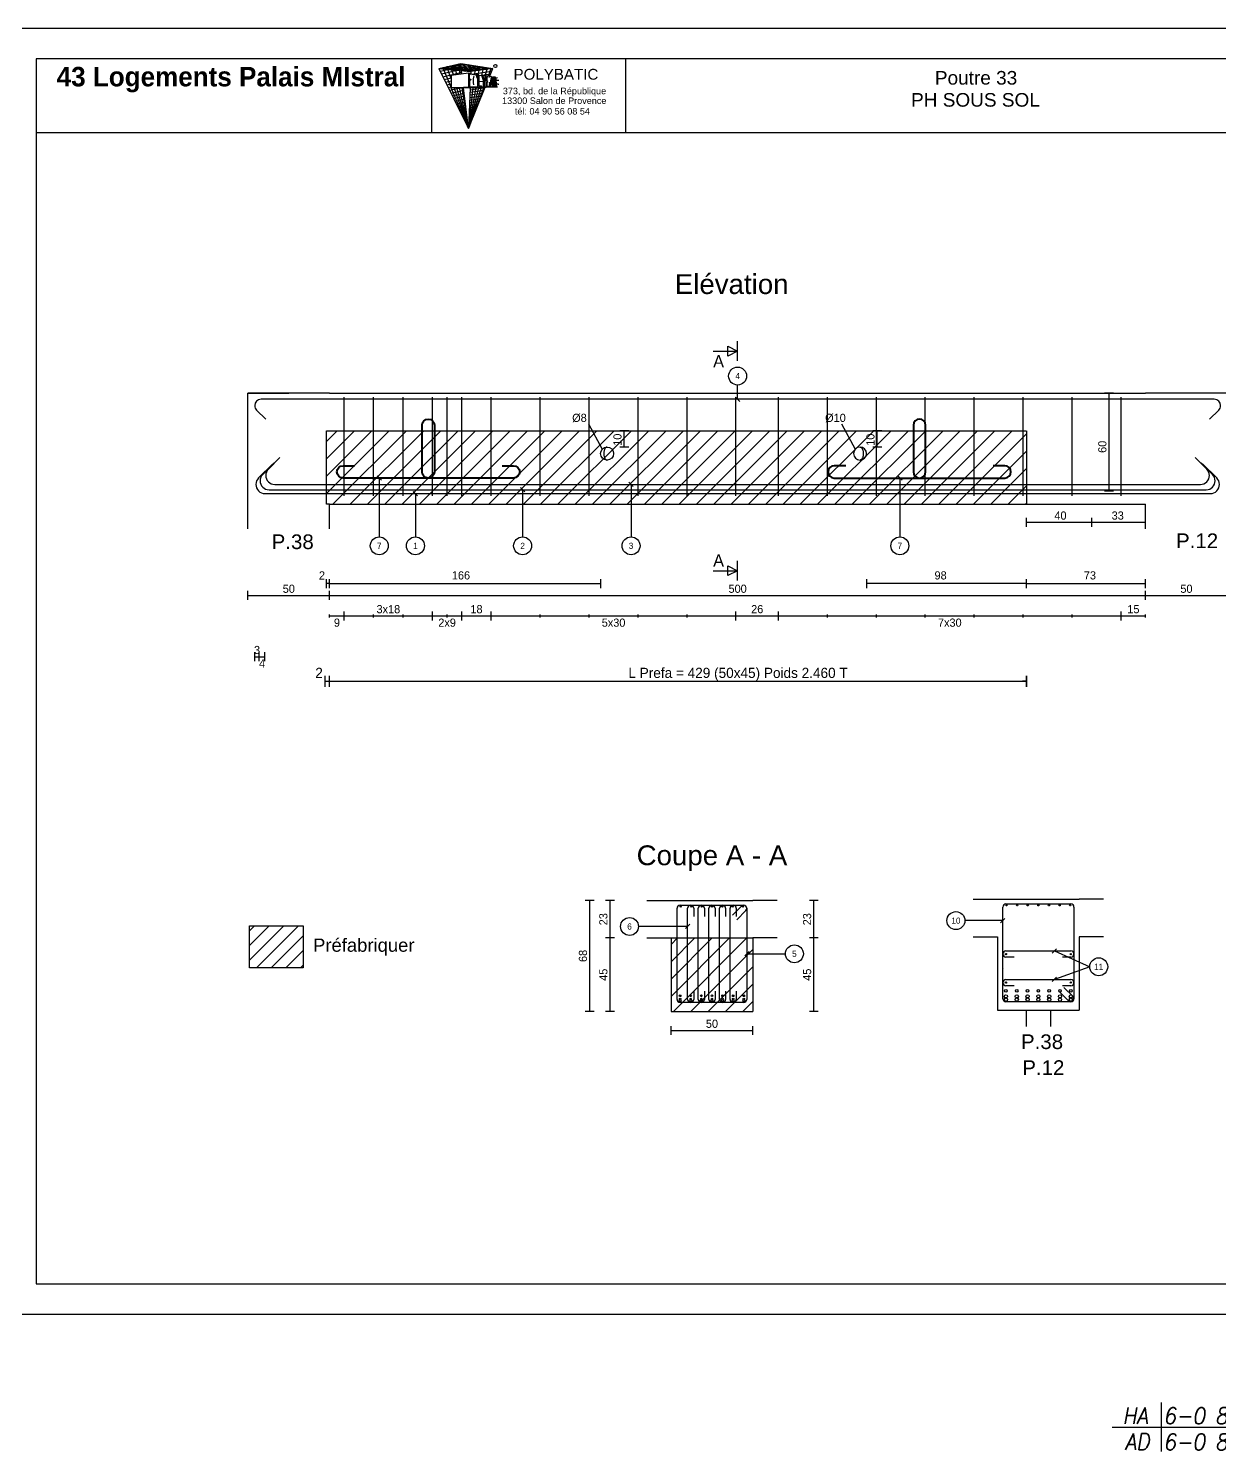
# Model space of a CAD drawing. Extents: x -12912 to 27386, y 1818 to 8189.
# Drawn here: x 12464 to 13194, y 3099 to 3971 of the extents above; entities that cross this region are included whole.
import ezdxf
from ezdxf.enums import TextEntityAlignment as Align

# ---------------------------------------------------------------- set-up
doc = ezdxf.new("R2010")
doc.units = 0
doc.header["$MEASUREMENT"] = 0
doc.linetypes.add('CONTINUE', pattern=[0])
doc.linetypes.add('MEDIUM_DASH', pattern=[0.5, 0.35, -0.15])
doc.layers.get('0').update_dxf_attribs({"linetype": 'CONTINUOUS'})
for name, color, linetype in [('1', 7, 'CONTINUOUS'), ('104', 7, 'CONTINUOUS'), ('173', 7, 'CONTINUOUS'), ('5', 7, 'CONTINUOUS'), ('6', 7, 'CONTINUOUS'), ('7', 7, 'CONTINUOUS'), ('GO-CARTOUCHE', 7, 'CONTINUOUS'), ('GO-TEXTE', 9, 'CONTINUOUS'), ('PYC-HACHURE', 7, 'CONTINUOUS'), ('RDC COFFRAGE', 7, 'CONTINUOUS'), ('STR_TXT', 102, 'CONTINUOUS')]:
    doc.layers.add(name, color=color, linetype=linetype)
doc.layers.add('PYC- HACHURES', color=7, linetype='CONTINUOUS', lineweight=18)
doc.styles.add('ARIAL', font='ARIAL.TTF')
doc.styles.add('Tableau', font='romans.shx', dxfattribs={"width": 0.9, "oblique": 10})
doc.styles.add('TEXTEBA', font='ARIAL.TTF')

# ---------------------------------------------------------------- blocks, each defined once
blk = doc.blocks.new('A$C20507BFC')
at = {"layer": 'RDC COFFRAGE', "color": 5, "linetype": 'CONTINUE', "lineweight": 40, "ltscale": 0.01}
for points in [[(56, 36.05), (56, 36.05)], [(52.25, 32.3), (52.25, 3.75)], [(59.75, 3.75), (59.75, 32.3)], [(0, 3.75), (0, 3.75)], [(10.84, 7.49), (3.75, 7.49)], [(108.25, 7.49), (101.16, 7.49)], [(112, 3.75), (112, 3.75)], [(3.75, 0), (56, 0)], [(56, 0), (108.25, 0)]]:
    blk.add_lwpolyline(points, dxfattribs=at)
for centre, start, end in [((56, 32.3), 90, 180), ((56, 32.3), 0, 90), ((3.75, 3.75), 90, 180), ((3.75, 3.75), 180, 270), ((56, 3.75), 180, 270), ((56, 3.75), 270, 0), ((108.25, 3.75), 0, 90), ((108.25, 3.75), 270, 0)]:
    blk.add_arc(centre, 3.75, start, end, dxfattribs=at)
blk = doc.blocks.new('A$C2346579C')
at = {"layer": '173', "color": 173}
for points in [[(0, 1.9), (0, 1.9)], [(1.9, 3.8), (41.69, 3.8)], [(43.59, 1.9), (43.59, 1.9)], [(6.9, 0), (1.9, 0)], [(41.69, 0), (36.69, 0)]]:
    blk.add_lwpolyline(points, dxfattribs=at)
for centre, start, end in [((1.9, 1.9), 90, 180), ((1.9, 1.9), 180, 270), ((41.69, 1.9), 0, 90), ((41.69, 1.9), 270, 0)]:
    blk.add_arc(centre, 1.9, start, end, dxfattribs=at)
blk = doc.blocks.new('A$C5E66155F')
at = {"layer": '7', "color": 7}
for points in [[(2.01, 4.39), (2, 4)], [(2, 4), (2.01, 3.61)], [(2.04, 4.78), (2.01, 4.39)], [(2.01, 3.61), (2.04, 3.22)], [(2.09, 5.16), (2.04, 4.78)], [(2.04, 3.22), (2.09, 2.84)], [(2.15, 5.53), (2.09, 5.16)], [(2.09, 2.84), (2.15, 2.47)], [(2.24, 5.89), (2.15, 5.53)], [(2.15, 2.47), (2.24, 2.11)], [(2.34, 6.22), (2.24, 5.89)], [(2.24, 2.11), (2.34, 1.78)], [(2.45, 6.54), (2.34, 6.22)], [(2.34, 1.78), (2.45, 1.46)], [(2.59, 6.83), (2.45, 6.54)], [(2.45, 1.46), (2.59, 1.17)], [(2.73, 7.09), (2.59, 6.83)], [(2.59, 1.17), (2.73, 0.91)], [(2.89, 7.33), (2.73, 7.09)], [(2.73, 0.91), (2.89, 0.67)], [(3.06, 7.53), (2.89, 7.33)], [(2.89, 0.67), (3.06, 0.47)], [(3.23, 7.7), (3.06, 7.53)], [(3.06, 0.47), (3.23, 0.3)], [(3.42, 7.83), (3.23, 7.7)], [(3.23, 0.3), (3.42, 0.17)], [(3.61, 7.92), (3.42, 7.83)], [(3.42, 0.17), (3.61, 0.08)], [(3.8, 7.98), (3.61, 7.92)], [(3.61, 0.08), (3.8, 0.02)], [(4, 8), (3.8, 7.98)], [(3.8, 0.02), (4, 0)]]:
    blk.add_lwpolyline(points, dxfattribs=at)
blk.add_circle((4, 4), 4, dxfattribs=at)
blk = doc.blocks.new('Smallsp')
at = {"layer": 'STR_TXT', "linetype": 'Continuous'}
for points in [[(0, 15), (0, -15)], [(-30, 0), (40, 0)]]:
    blk.add_lwpolyline(points, dxfattribs=at)
at = {"layer": 'STR_TXT', "linetype": 'Continuous', "style": 'Tableau', "oblique": 10, "width": 0.9}
for s, p in [('HA', (-23.6, 1.89)), ('AD', (-22.2, -13.94))]:
    blk.add_text(s, height=10, dxfattribs=at).set_placement(p)
for tag, p in [('SPAD', (1.4, 1.89)), ('SPHA', (1.4, -14.11))]:
    blk.add_attdef(tag, p, '', height=10, dxfattribs=at)

msp = doc.modelspace()

# ---------------------------------------------------------------- hatches: boundary and pattern name
at = {"layer": 'PYC- HACHURES', "lineweight": 15}
h = msp.add_hatch(dxfattribs=at)
h.set_pattern_fill('ANSI31', color=104, scale=60, style=0)
h.set_pattern_definition([(45, (-3801.347, 2744.598), (-5.303301, 5.303301), [])])
h.paths.add_polyline_path([(13075.602, 3679.127), (13075.602, 3724.127), (12646.602, 3724.127), (12646.602, 3679.127)])
h = msp.add_hatch(dxfattribs=at)
h.set_pattern_fill('ANSI31', color=104, scale=2, style=0)
h.set_pattern_definition([(45, (12804.8225, 4853.456), (-4.490128, 4.490128), [])])
h.paths.add_polyline_path([(12632.428, 3420.883), (12599.508, 3420.883), (12599.508, 3395.231), (12632.428, 3395.231)])
h = msp.add_hatch(dxfattribs=at)
h.set_pattern_fill('ANSI31', color=104, scale=60, style=0)
h.set_pattern_definition([(45, (-3864.932, 2469.276), (-5.303301, 5.303301), [])])
h.paths.add_polyline_path([(12907.875, 3413.435), (12857.875, 3413.435), (12857.875, 3368.435), (12907.875, 3368.435)])

# ---------------------------------------------------------------- linework, layer by layer
at = {"color": 7, "linetype": 'Continuous'}
for p, q in [((13075.382, 3369.197), (13075.382, 3359.225)), ((13090.344, 3369.197), (13090.344, 3359.225))]:
    msp.add_line(p, q, dxfattribs=at)
at = {"layer": '1', "color": 1}
for points in [[(12614.684, 3704.437), (12607.613, 3697.366)], [(12618.184, 3707.687), (12611.113, 3700.616)], [(13186.092, 3700.616), (13179.02, 3707.687)], [(13189.592, 3697.366), (13182.52, 3704.437)], [(12613.528, 3703.672), (12605.043, 3695.187)], [(12609.502, 3696.727), (12609.502, 3696.727)], [(13192.162, 3695.187), (13183.677, 3703.672)], [(13187.702, 3696.727), (13187.702, 3696.727)], [(12603.402, 3691.227), (12603.402, 3691.227)], [(12606.002, 3693.477), (12606.002, 3693.477)], [(12611.502, 3687.977), (13185.702, 3687.977)], [(12615.002, 3691.227), (13182.202, 3691.227)], [(13191.202, 3693.477), (13191.202, 3693.477)], [(13193.802, 3691.227), (13193.802, 3691.227)], [(12609.002, 3685.627), (13188.202, 3685.627)]]:
    msp.add_lwpolyline(points, dxfattribs=at)
for centre, radius in [((13062.963, 3381.097), 0.8), ((13069.597, 3381.097), 0.8), ((13076.23, 3381.097), 0.8), ((13082.863, 3381.097), 0.8), ((13089.497, 3381.097), 0.8), ((13096.13, 3381.097), 0.8), ((13102.763, 3381.097), 0.8), ((12863.375, 3374.935), 0.6), ((12863.375, 3378.035), 0.5), ((12863.375, 3376.035), 0.5), ((12869.875, 3374.935), 0.6), ((12869.875, 3378.035), 0.5), ((12869.875, 3376.035), 0.5), ((12876.375, 3374.935), 0.6), ((12876.375, 3378.035), 0.5), ((12876.375, 3376.035), 0.5), ((12882.875, 3374.935), 0.6), ((12882.875, 3378.035), 0.5), ((12882.875, 3376.035), 0.5), ((12889.375, 3374.935), 0.6), ((12889.375, 3378.035), 0.5), ((12889.375, 3376.035), 0.5), ((12895.875, 3374.935), 0.6), ((12895.875, 3378.035), 0.5), ((12895.875, 3376.035), 0.5), ((12902.375, 3374.935), 0.6), ((12902.375, 3378.035), 0.5), ((12902.375, 3376.035), 0.5), ((13062.963, 3377.697), 1), ((13062.963, 3375.697), 1), ((13069.597, 3377.697), 1), ((13069.597, 3375.697), 1), ((13076.23, 3377.697), 1), ((13076.23, 3375.697), 1), ((13082.863, 3377.697), 1), ((13082.863, 3375.697), 1), ((13089.497, 3377.697), 1), ((13089.497, 3375.697), 1), ((13096.13, 3377.697), 1), ((13096.13, 3375.697), 1), ((13102.763, 3377.697), 1), ((13102.763, 3375.697), 1)]:
    msp.add_circle(centre, radius, dxfattribs=at)
for centre, radius, start, end in [((12611.502, 3693.477), 5.5, 135, 180), ((12615.002, 3696.727), 5.5, 135, 180), ((12615.002, 3696.727), 5.5, 180, 270), ((13182.202, 3696.727), 5.5, 270, 0), ((13182.202, 3696.727), 5.5, 0, 45), ((13185.702, 3693.477), 5.5, 0, 45), ((12609.002, 3691.227), 5.6, 135, 180), ((12609.002, 3691.227), 5.6, 180, 270), ((12611.502, 3693.477), 5.5, 180, 270), ((13185.702, 3693.477), 5.5, 270, 0), ((13188.202, 3691.227), 5.6, 270, 0), ((13188.202, 3691.227), 5.6, 0, 45)]:
    msp.add_arc(centre, radius, start, end, dxfattribs=at)
at = {"layer": '104', "color": 104}
for points in [[(12898.602, 3772.877), (12892.602, 3769.877), (12892.602, 3775.877), (12898.602, 3772.877)], [(12898.602, 3638.377), (12892.602, 3635.377), (12892.602, 3641.377), (12898.602, 3638.377)]]:
    msp.add_lwpolyline(points, close=True, dxfattribs=at)
for points in [[(12898.602, 3766.877), (12898.602, 3778.877)], [(12883.602, 3772.877), (12898.602, 3772.877)], [(12898.602, 3632.377), (12898.602, 3644.377)], [(12883.602, 3638.377), (12898.602, 3638.377)]]:
    msp.add_lwpolyline(points, dxfattribs=at)
at = {"layer": '173', "color": 7, "linetype": 'Continuous'}
msp.add_line((12648.602, 3679.127), (12646.602, 3679.127), dxfattribs=at)
at = {"layer": '173', "color": 173}
for points in [[(12602.702, 3739.527), (12602.702, 3739.527)], [(13190.602, 3743.427), (12606.602, 3743.427)], [(12657.602, 3684.227), (12657.602, 3744.627)], [(12675.602, 3684.227), (12675.602, 3744.627)], [(12693.602, 3684.227), (12693.602, 3744.627)], [(12711.602, 3684.227), (12711.602, 3744.627)], [(12720.602, 3684.227), (12720.602, 3744.627)], [(12729.602, 3684.227), (12729.602, 3744.627)], [(12747.602, 3684.227), (12747.602, 3744.627)], [(12777.602, 3684.227), (12777.602, 3744.627)], [(12807.602, 3684.227), (12807.602, 3744.627)], [(12837.602, 3684.227), (12837.602, 3744.627)], [(12867.602, 3684.227), (12867.602, 3744.627)], [(12897.602, 3684.227), (12897.602, 3744.627)], [(12923.602, 3684.227), (12923.602, 3744.627)], [(12953.602, 3684.227), (12953.602, 3744.627)], [(12983.602, 3684.227), (12983.602, 3744.627)], [(13013.602, 3684.227), (13013.602, 3744.627)], [(13043.602, 3684.227), (13043.602, 3744.627)], [(13073.602, 3684.227), (13073.602, 3744.627)], [(13103.602, 3684.227), (13103.602, 3744.627)], [(13133.602, 3684.227), (13133.602, 3744.627)], [(12603.845, 3736.769), (12609.502, 3731.112)], [(13187.703, 3731.112), (13193.36, 3736.769)], [(13062.963, 3434.297), (13102.763, 3434.297)], [(13069.597, 3434.297), (13069.597, 3434.297)], [(13076.23, 3434.297), (13076.23, 3434.297)], [(13082.863, 3434.297), (13082.863, 3434.297)], [(13089.497, 3434.297), (13089.497, 3434.297)], [(13096.13, 3434.297), (13096.13, 3434.297)], [(13102.763, 3434.297), (13102.763, 3434.297)], [(12861.475, 3375.835), (12861.475, 3431.635)], [(12863.375, 3433.535), (12902.375, 3433.535)], [(12867.975, 3375.835), (12867.975, 3431.635)], [(12869.875, 3433.535), (12869.875, 3433.535)], [(12871.775, 3431.635), (12871.775, 3426.635)], [(12874.475, 3375.835), (12874.475, 3431.635)], [(12876.375, 3433.535), (12876.375, 3433.535)], [(12878.275, 3431.635), (12878.275, 3426.635)], [(12880.975, 3375.835), (12880.975, 3431.635)], [(12882.875, 3433.535), (12882.875, 3433.535)], [(12884.775, 3431.635), (12884.775, 3426.635)], [(12887.475, 3375.835), (12887.475, 3431.635)], [(12889.375, 3433.535), (12889.375, 3433.535)], [(12891.275, 3431.635), (12891.275, 3426.635)], [(12893.975, 3375.835), (12893.975, 3431.635)], [(12895.375, 3427.321), (12901.031, 3432.978)], [(12895.875, 3433.535), (12895.875, 3433.535)], [(12897.775, 3431.635), (12897.775, 3426.635)], [(12903.718, 3430.291), (12898.062, 3424.634)], [(12902.375, 3433.535), (12902.375, 3433.535)], [(12904.275, 3431.635), (12904.275, 3375.835)], [(12904.275, 3431.635), (12904.275, 3431.635)], [(13061.063, 3376.197), (13061.063, 3432.397)], [(13104.663, 3432.397), (13104.663, 3376.197)], [(13104.663, 3432.397), (13104.663, 3432.397)], [(13061.737, 3394.508), (13061.737, 3394.508)], [(13104.107, 3377.541), (13098.45, 3383.198)], [(12902.375, 3373.935), (12863.375, 3373.935)], [(12869.875, 3373.935), (12869.875, 3373.935)], [(12871.775, 3380.835), (12871.775, 3375.835)], [(12876.375, 3373.935), (12876.375, 3373.935)], [(12878.275, 3380.835), (12878.275, 3375.835)], [(12882.875, 3373.935), (12882.875, 3373.935)], [(12884.775, 3380.835), (12884.775, 3375.835)], [(12889.375, 3373.935), (12889.375, 3373.935)], [(12891.275, 3380.835), (12891.275, 3375.835)], [(12895.875, 3373.935), (12895.875, 3373.935)], [(12897.775, 3380.835), (12897.775, 3375.835)], [(13102.763, 3374.297), (13062.963, 3374.297)], [(13069.597, 3374.297), (13069.597, 3374.297)], [(13076.23, 3374.297), (13076.23, 3374.297)], [(13082.863, 3374.297), (13082.863, 3374.297)], [(13089.497, 3374.297), (13089.497, 3374.297)], [(13095.763, 3380.511), (13101.42, 3374.854)], [(13096.13, 3374.297), (13096.13, 3374.297)]]:
    msp.add_lwpolyline(points, dxfattribs=at)
for centre in [(12863.775, 3432.735), (12870.142, 3432.735), (12876.508, 3432.735), (12882.875, 3432.735), (12889.242, 3432.735), (12895.608, 3432.735), (12901.975, 3432.735), (13063.363, 3433.497), (13069.863, 3433.497), (13076.363, 3433.497), (13082.863, 3433.497), (13089.363, 3433.497), (13095.863, 3433.497), (13102.363, 3433.497), (13062.963, 3403.571), (13102.753, 3403.571), (13062.963, 3386.133), (13102.753, 3386.133)]:
    msp.add_circle(centre, 0.4, dxfattribs=at)
for centre, radius, start, end in [((12606.602, 3739.527), 3.9, 90, 180), ((12606.602, 3739.527), 3.9, 180, 225), ((13190.602, 3739.527), 3.9, 0, 90), ((13190.602, 3739.527), 3.9, 315, 0), ((13062.963, 3432.397), 1.9, 90, 180), ((13102.763, 3432.397), 1.9, 0, 90), ((12863.375, 3431.635), 1.9, 90, 180), ((12869.875, 3431.635), 1.9, 90, 180), ((12869.875, 3431.635), 1.9, 0, 90), ((12876.375, 3431.635), 1.9, 90, 180), ((12876.375, 3431.635), 1.9, 0, 90), ((12882.875, 3431.635), 1.9, 90, 180), ((12882.875, 3431.635), 1.9, 0, 90), ((12889.375, 3431.635), 1.9, 90, 180), ((12889.375, 3431.635), 1.9, 0, 90), ((12895.875, 3431.635), 1.9, 90, 180), ((12895.875, 3431.635), 1.9, 0, 90), ((12902.375, 3431.635), 1.9, 90, 135), ((12902.375, 3431.635), 1.9, 0, 90), ((12902.375, 3431.635), 1.9, 315, 0), ((12863.375, 3375.835), 1.9, 180, 270), ((12869.875, 3375.835), 1.9, 180, 270), ((12869.875, 3375.835), 1.9, 270, 0), ((12876.375, 3375.835), 1.9, 180, 270), ((12876.375, 3375.835), 1.9, 270, 0), ((12882.875, 3375.835), 1.9, 180, 270), ((12882.875, 3375.835), 1.9, 270, 0), ((12889.375, 3375.835), 1.9, 180, 270), ((12889.375, 3375.835), 1.9, 270, 0), ((12895.875, 3375.835), 1.9, 180, 270), ((12895.875, 3375.835), 1.9, 270, 0), ((12902.375, 3375.835), 1.9, 270, 0), ((13062.963, 3376.197), 1.9, 180, 270), ((13102.763, 3376.197), 1.9, 225, 270), ((13102.763, 3376.197), 1.9, 270, 0), ((13102.763, 3376.197), 1.9, 0, 45)]:
    msp.add_arc(centre, radius, start, end, dxfattribs=at)
at = {"layer": '5', "color": 5}
for p, q in [((12807.201, 3728.253), (12815.688, 3712.867)), ((12962.201, 3728.253), (12970.688, 3712.867)), ((12648.602, 3630.483), (12646.602, 3630.483)), ((12648.602, 3630.483), (12814.602, 3630.483)), ((12814.602, 3633.233), (12814.602, 3627.733)), ((12977.602, 3633.233), (12977.602, 3627.733)), ((13075.602, 3630.483), (12977.602, 3630.483)), ((13075.602, 3630.483), (13148.602, 3630.483))]:
    msp.add_line(p, q, dxfattribs=at)
for points in [[(13128.946, 3747.127), (13123.446, 3747.127)], [(13126.196, 3687.127), (13126.196, 3747.127)], [(12831.882, 3724.127), (12826.382, 3724.127)], [(12829.132, 3714.127), (12829.132, 3724.127)], [(12986.882, 3724.127), (12981.382, 3724.127)], [(12984.132, 3714.127), (12984.132, 3724.127)], [(12831.882, 3714.127), (12826.382, 3714.127)], [(12986.882, 3714.127), (12981.382, 3714.127)], [(13128.946, 3687.127), (13123.446, 3687.127)], [(13075.602, 3665.292), (13075.602, 3670.792)], [(13115.602, 3665.292), (13115.602, 3670.792)], [(13148.602, 3665.292), (13148.602, 3670.792)], [(13075.602, 3668.042), (13115.602, 3668.042)], [(13115.602, 3668.042), (13148.602, 3668.042)], [(12598.602, 3620.46), (12598.602, 3625.96)], [(12646.602, 3627.733), (12646.602, 3633.233)], [(12648.602, 3627.733), (12648.602, 3633.233)], [(12648.602, 3620.46), (12648.602, 3625.96)], [(13075.602, 3627.733), (13075.602, 3633.233)], [(13148.602, 3627.733), (13148.602, 3633.233)], [(13148.602, 3620.46), (13148.602, 3625.96)], [(12598.602, 3623.21), (12648.602, 3623.21)], [(12648.602, 3623.21), (13148.602, 3623.21)], [(13148.602, 3623.21), (13198.602, 3623.21)], [(12648.602, 3609.794), (12648.602, 3611.627)], [(12648.602, 3610.71), (12657.602, 3610.71)], [(12657.602, 3607.96), (12657.602, 3613.46)], [(12657.602, 3609.794), (12657.602, 3611.627)], [(12657.602, 3610.71), (12675.602, 3610.71)], [(12657.602, 3610.71), (12711.602, 3610.71)], [(12675.602, 3609.794), (12675.602, 3611.627)], [(12675.602, 3610.71), (12693.602, 3610.71)], [(12693.602, 3609.794), (12693.602, 3611.627)], [(12693.602, 3610.71), (12711.602, 3610.71)], [(12711.602, 3607.96), (12711.602, 3613.46)], [(12711.602, 3609.794), (12711.602, 3611.627)], [(12711.602, 3610.71), (12720.602, 3610.71)], [(12711.602, 3610.71), (12729.602, 3610.71)], [(12720.602, 3609.794), (12720.602, 3611.627)], [(12720.602, 3610.71), (12729.602, 3610.71)], [(12729.602, 3607.96), (12729.602, 3613.46)], [(12729.602, 3609.794), (12729.602, 3611.627)], [(12729.602, 3610.71), (12747.602, 3610.71)], [(12747.602, 3607.96), (12747.602, 3613.46)], [(12747.602, 3609.794), (12747.602, 3611.627)], [(12747.602, 3610.71), (12777.602, 3610.71)], [(12747.602, 3610.71), (12897.602, 3610.71)], [(12777.602, 3609.794), (12777.602, 3611.627)], [(12777.602, 3610.71), (12807.602, 3610.71)], [(12807.602, 3609.794), (12807.602, 3611.627)], [(12807.602, 3610.71), (12837.602, 3610.71)], [(12837.602, 3609.794), (12837.602, 3611.627)], [(12837.602, 3610.71), (12867.602, 3610.71)], [(12867.602, 3609.794), (12867.602, 3611.627)], [(12867.602, 3610.71), (12897.602, 3610.71)], [(12897.602, 3607.96), (12897.602, 3613.46)], [(12897.602, 3609.794), (12897.602, 3611.627)], [(12897.602, 3610.71), (12923.602, 3610.71)], [(12923.602, 3607.96), (12923.602, 3613.46)], [(12923.602, 3609.794), (12923.602, 3611.627)], [(12923.602, 3610.71), (12953.602, 3610.71)], [(12923.602, 3610.71), (13133.602, 3610.71)], [(12953.602, 3609.794), (12953.602, 3611.627)], [(12953.602, 3610.71), (12983.602, 3610.71)], [(12983.602, 3609.794), (12983.602, 3611.627)], [(12983.602, 3610.71), (13013.602, 3610.71)], [(13013.602, 3609.794), (13013.602, 3611.627)], [(13013.602, 3610.71), (13043.602, 3610.71)], [(13043.602, 3609.794), (13043.602, 3611.627)], [(13043.602, 3610.71), (13073.602, 3610.71)], [(13073.602, 3609.794), (13073.602, 3611.627)], [(13073.602, 3610.71), (13103.602, 3610.71)], [(13103.602, 3609.794), (13103.602, 3611.627)], [(13103.602, 3610.71), (13133.602, 3610.71)], [(13133.602, 3607.96), (13133.602, 3613.46)], [(13133.602, 3609.794), (13133.602, 3611.627)], [(13133.602, 3610.71), (13148.602, 3610.71)], [(13148.602, 3609.794), (13148.602, 3611.627)], [(12602.802, 3582.96), (12602.802, 3588.46)], [(12602.802, 3585.71), (12605.502, 3585.71)], [(12605.502, 3582.96), (12605.502, 3588.46)], [(12605.502, 3585.71), (12609.002, 3585.71)], [(12609.002, 3582.96), (12609.002, 3588.46)], [(12810.708, 3436.435), (12805.208, 3436.435)], [(12807.958, 3368.435), (12807.958, 3436.435)], [(12823.208, 3436.435), (12817.708, 3436.435)], [(12820.458, 3413.435), (12820.458, 3436.435)], [(12948.042, 3436.435), (12942.542, 3436.435)], [(12945.292, 3413.435), (12945.292, 3436.435)], [(12823.208, 3413.435), (12817.708, 3413.435)], [(12820.458, 3368.435), (12820.458, 3413.435)], [(12948.042, 3413.435), (12942.542, 3413.435)], [(12945.292, 3368.435), (12945.292, 3413.435)], [(12810.708, 3368.435), (12805.208, 3368.435)], [(12823.208, 3368.435), (12817.708, 3368.435)], [(12948.042, 3368.435), (12942.542, 3368.435)], [(12857.875, 3354.018), (12857.875, 3359.518)], [(12857.875, 3356.768), (12907.875, 3356.768)], [(12907.875, 3354.018), (12907.875, 3359.518)]]:
    msp.add_lwpolyline(points, dxfattribs=at)
at = {"layer": '6', "color": 6}
for points in [[(12898.602, 3743.427), (12898.602, 3752.127)], [(12897.277, 3744.753), (12899.928, 3742.101)], [(12680.365, 3693.84), (12677.713, 3696.491)], [(12999.337, 3693.84), (12996.685, 3696.491)], [(12679.039, 3695.165), (12679.039, 3659.127)], [(12702.515, 3684.301), (12699.863, 3686.953)], [(12768.201, 3686.651), (12765.55, 3689.303)], [(12766.875, 3687.977), (12766.875, 3659.127)], [(12834.63, 3689.901), (12831.978, 3692.553)], [(12833.304, 3691.227), (12833.304, 3659.127)], [(12998.011, 3695.165), (12998.011, 3659.127)], [(12701.189, 3685.627), (12701.189, 3659.127)], [(12867.975, 3420.475), (12837.875, 3420.475)], [(12866.649, 3419.149), (12869.301, 3421.801)], [(13061.063, 3424.062), (13037.863, 3424.062)], [(13059.737, 3422.736), (13062.389, 3425.388)], [(12905.601, 3405.061), (12902.949, 3402.409)], [(12904.275, 3403.735), (12927.875, 3403.735)], [(13094.069, 3406.797), (13091.417, 3404.145)], [(13092.743, 3405.471), (13114.337, 3395.712)], [(13114.337, 3395.712), (13092.706, 3388.033)], [(13094.069, 3389.359), (13091.417, 3386.707)]]:
    msp.add_lwpolyline(points, dxfattribs=at)
for centre in [(12898.602, 3757.627), (12679.039, 3653.627), (12701.189, 3653.627), (12766.875, 3653.627), (12833.304, 3653.627), (12998.011, 3653.627), (12832.375, 3420.475), (13032.363, 3424.062), (12933.375, 3403.735), (13119.837, 3395.799)]:
    msp.add_circle(centre, 5.5, dxfattribs=at)
at = {"layer": '7', "color": 7}
msp.add_line((12646.602, 3679.127), (12646.602, 3724.127), dxfattribs=at)
at = {"layer": '7', "color": 7, "linetype": 'MEDIUM_DASH'}
for p, q in [((12646.602, 3724.127), (13075.602, 3724.127)), ((12857.875, 3413.435), (12907.875, 3413.435))]:
    msp.add_line(p, q, dxfattribs=at)
at = {"layer": '7', "color": 7}
for points in [[(12648.602, 3747.127), (12598.602, 3747.127)], [(12598.602, 3664.127), (12598.602, 3747.127)], [(12598.602, 3747.127), (12623.602, 3747.127)], [(12648.602, 3747.127), (13148.602, 3747.127)], [(13198.602, 3747.127), (13148.602, 3747.127)], [(13198.602, 3747.127), (13173.602, 3747.127)], [(13075.602, 3724.127), (13075.602, 3679.127)], [(12598.602, 3664.127), (12598.602, 3679.127)], [(12648.602, 3679.127), (13148.602, 3679.127)], [(12648.602, 3664.127), (12648.602, 3679.127)], [(13148.602, 3664.127), (13148.602, 3679.127)], [(12842.875, 3436.435), (12857.875, 3436.435)], [(12857.875, 3436.435), (12907.875, 3436.435)], [(12922.875, 3436.435), (12907.875, 3436.435)], [(13042.863, 3437.197), (13057.863, 3437.197)], [(13057.863, 3437.197), (13107.863, 3437.197)], [(13122.863, 3437.197), (13107.863, 3437.197)], [(12842.875, 3413.435), (12857.875, 3413.435)], [(12857.875, 3413.435), (12857.875, 3368.435)], [(12922.875, 3413.435), (12907.875, 3413.435)], [(12907.875, 3413.435), (12907.875, 3368.435)], [(13042.863, 3414.197), (13057.863, 3414.197)], [(13057.863, 3414.197), (13057.863, 3369.197)], [(13122.863, 3414.197), (13107.863, 3414.197)], [(13107.863, 3414.197), (13107.863, 3369.197)], [(12857.875, 3368.435), (12907.875, 3368.435)], [(13057.863, 3369.197), (13107.863, 3369.197)]]:
    msp.add_lwpolyline(points, dxfattribs=at)
msp.add_lwpolyline([(12599.508, 3420.883), (12632.428, 3420.883), (12632.428, 3395.231), (12599.508, 3395.231)], close=True, dxfattribs=at)
at = {"layer": 'GO-CARTOUCHE', "color": 9, "linetype": 'CONTINUE'}
for p, q in [((12715.562, 3945.98), (12728.955, 3949.095)), ((12717.071, 3945.836), (12730.464, 3948.855)), ((12728.648, 3942.452), (12727.697, 3948.802)), ((12727.697, 3948.802), (12747.357, 3945.81)), ((12729.715, 3942.609), (12728.955, 3949.095)), ((12728.955, 3949.095), (12748.577, 3945.98)), ((12715.562, 3945.98), (12735.184, 3944.111)), ((12715.562, 3945.98), (12733.627, 3909.227)), ((12716.383, 3944.31), (12729.167, 3947.283)), ((12717.204, 3942.639), (12729.38, 3945.471)), ((12723.037, 3934.498), (12717.989, 3946.545)), ((12717.989, 3946.545), (12737.619, 3944.451)), ((12718.025, 3940.969), (12729.592, 3943.658)), ((12718.846, 3939.298), (12723.037, 3940.273)), ((12720.09, 3945.549), (12733.482, 3948.376)), ((12723.037, 3939.593), (12720.416, 3947.109)), ((12720.416, 3947.109), (12740.053, 3944.791)), ((12722.843, 3947.673), (12742.488, 3945.131)), ((12724.479, 3941.839), (12722.843, 3947.673)), ((12733.627, 3943.184), (12723.037, 3941.627)), ((12723.037, 3941.627), (12723.037, 3934.151)), ((12723.109, 3945.261), (12736.501, 3947.897)), ((12726.575, 3942.147), (12725.27, 3948.238)), ((12725.27, 3948.238), (12744.922, 3945.47)), ((12726.128, 3944.974), (12739.519, 3947.418)), ((12729.146, 3944.686), (12742.537, 3946.939)), ((12732.165, 3944.399), (12745.556, 3946.46)), ((12735.37, 3942.912), (12733.627, 3943.184)), ((12733.627, 3943.184), (12733.627, 3934.169)), ((12733.675, 3944.255), (12747.065, 3946.22)), ((12734.25, 3939.556), (12734.25, 3942.456)), ((12735.042, 3942.332), (12734.25, 3942.456)), ((12735.184, 3944.111), (12735.132, 3942.949)), ((12748.577, 3945.98), (12735.184, 3944.111)), ((12735.619, 3942.596), (12747.898, 3944.31)), ((12735.818, 3942.253), (12737.785, 3942.539)), ((12736.672, 3940.631), (12736.534, 3939.581)), ((12736.9, 3941.468), (12736.672, 3940.631)), ((12737.619, 3944.451), (12737.396, 3942.485)), ((12738.539, 3941.765), (12738.176, 3942.348)), ((12739.483, 3942.269), (12738.331, 3942.099)), ((12738.783, 3941.066), (12738.539, 3941.765)), ((12738.971, 3940.058), (12738.783, 3941.066)), ((12739.483, 3934.774), (12739.483, 3942.275)), ((12740.106, 3942.171), (12739.483, 3942.269)), ((12740.053, 3944.791), (12739.513, 3942.264)), ((12740.106, 3935.397), (12740.106, 3942.171)), ((12740.106, 3941.654), (12741.667, 3941.869)), ((12740.106, 3941.654), (12740.106, 3935.397)), ((12741.645, 3941.93), (12742.936, 3938.18)), ((12742.202, 3941.843), (12741.645, 3941.93)), ((12741.667, 3941.869), (12742.936, 3938.18)), ((12742.488, 3945.131), (12741.696, 3941.923)), ((12741.878, 3941.894), (12747.218, 3942.639)), ((12742.202, 3941.843), (12743.231, 3938.856)), ((12743.956, 3941.569), (12742.377, 3941.337)), ((12743.956, 3941.569), (12743.231, 3938.856)), ((12744.451, 3941.492), (12743.559, 3938.156)), ((12743.562, 3938.168), (12744.433, 3941.423)), ((12744.922, 3945.47), (12743.695, 3941.531)), ((12744.451, 3941.492), (12743.956, 3941.569)), ((12744.433, 3941.423), (12744.618, 3941.451)), ((12744.618, 3941.466), (12744.437, 3941.439)), ((12744.618, 3934.774), (12744.618, 3941.466)), ((12745.825, 3941.277), (12744.618, 3941.466)), ((12745.757, 3940.846), (12745.054, 3940.956)), ((12745.054, 3938.332), (12745.054, 3940.956)), ((12747.357, 3945.81), (12745.665, 3941.302)), ((12746.238, 3940.927), (12746.539, 3940.969)), ((12747.546, 3941.008), (12746.29, 3940.823)), ((12746.492, 3940.853), (12748.577, 3945.98)), ((12747.546, 3941.008), (12747.302, 3938.973)), ((12747.857, 3940.959), (12747.546, 3941.008)), ((12747.857, 3940.959), (12748.604, 3934.78)), ((12747.884, 3940.736), (12748.605, 3940.842)), ((12747.934, 3940.321), (12748.605, 3940.401)), ((12747.945, 3940.227), (12749.01, 3940.338)), ((12748.605, 3940.842), (12748.605, 3940.401)), ((12749.851, 3940.648), (12748.605, 3940.842)), ((12748.605, 3940.401), (12749.01, 3940.338)), ((12749.01, 3934.78), (12749.01, 3940.338)), ((12749.446, 3940.27), (12749.851, 3940.206)), ((12749.446, 3934.78), (12749.446, 3940.27)), ((12749.446, 3940.171), (12749.851, 3940.206)), ((12749.851, 3940.206), (12749.851, 3940.648)), ((12750.009, 3940.623), (12749.851, 3940.572)), ((12750.009, 3940.623), (12750.009, 3934.779)), ((12750.445, 3940.555), (12750.009, 3940.623)), ((12750.445, 3940.555), (12750.445, 3934.774)), ((12750.445, 3940.35), (12751.433, 3940.442)), ((12719.667, 3937.628), (12723.037, 3938.411)), ((12720.488, 3935.957), (12723.037, 3936.55)), ((12721.309, 3934.287), (12723.037, 3934.689)), ((12722.13, 3932.617), (12728.735, 3934.151)), ((12722.951, 3930.946), (12730.866, 3932.785)), ((12723.037, 3934.151), (12734.25, 3934.774)), ((12734.132, 3934.17), (12723.037, 3934.151)), ((12733.627, 3909.227), (12723.182, 3934.151)), ((12723.772, 3929.276), (12731.079, 3930.973)), ((12733.627, 3909.227), (12724.935, 3934.151)), ((12733.627, 3909.227), (12726.636, 3934.151)), ((12733.627, 3909.227), (12728.287, 3934.151)), ((12733.627, 3909.227), (12729.892, 3934.151)), ((12733.627, 3909.227), (12730.706, 3934.151)), ((12733.627, 3909.227), (12743.911, 3934.509)), ((12743.105, 3934.481), (12733.627, 3909.227)), ((12741.48, 3934.424), (12733.627, 3909.227)), ((12739.832, 3934.367), (12733.627, 3909.227)), ((12738.159, 3934.309), (12733.627, 3909.227)), ((12736.463, 3934.25), (12733.627, 3909.227)), ((12734.741, 3934.19), (12733.627, 3909.227)), ((12734.132, 3934.17), (12737.264, 3934.285)), ((12734.25, 3939.556), (12734.877, 3939.507)), ((12735.102, 3938.865), (12734.25, 3938.931)), ((12734.25, 3938.931), (12734.25, 3934.774)), ((12734.25, 3934.774), (12741.756, 3934.774)), ((12734.618, 3931.426), (12743.141, 3932.616)), ((12734.689, 3933.012), (12743.821, 3934.287)), ((12735.416, 3939.174), (12735.102, 3938.865)), ((12736.534, 3939.581), (12736.495, 3938.728)), ((12736.495, 3938.728), (12736.555, 3937.436)), ((12736.555, 3937.436), (12736.843, 3935.97)), ((12737.264, 3934.285), (12737.825, 3934.305)), ((12737.868, 3934.307), (12744.612, 3934.553)), ((12739.479, 3934.773), (12744.626, 3934.774)), ((12740.106, 3937.932), (12742.936, 3938.18)), ((12740.106, 3935.397), (12741.756, 3935.392)), ((12740.106, 3935.397), (12741.756, 3935.397)), ((12741.756, 3934.774), (12741.756, 3935.397)), ((12741.756, 3934.774), (12742.94, 3934.774)), ((12742.936, 3934.774), (12742.936, 3938.18)), ((12742.936, 3935.392), (12742.94, 3934.774)), ((12742.94, 3934.774), (12743.559, 3934.774)), ((12743.559, 3934.782), (12743.562, 3938.168)), ((12743.559, 3934.774), (12743.559, 3938.156)), ((12744.612, 3934.78), (12750.009, 3934.78)), ((12744.613, 3934.553), (12751.452, 3934.772)), ((12744.618, 3934.774), (12745.938, 3934.774)), ((12745.054, 3938.332), (12745.622, 3938.288)), ((12745.054, 3937.895), (12745.589, 3937.853)), ((12745.054, 3935.21), (12745.054, 3937.895)), ((12745.054, 3935.21), (12745.804, 3935.21)), ((12746.181, 3934.987), (12745.932, 3934.78)), ((12745.932, 3934.78), (12746.787, 3934.78)), ((12746.359, 3935.372), (12746.181, 3934.987)), ((12746.316, 3937.513), (12746.395, 3937.261)), ((12746.462, 3935.866), (12746.359, 3935.372)), ((12746.395, 3937.261), (12746.474, 3936.78)), ((12746.492, 3936.312), (12746.462, 3935.866)), ((12746.474, 3936.78), (12746.492, 3936.312)), ((12746.855, 3935.246), (12746.799, 3934.78)), ((12746.918, 3935.771), (12746.855, 3935.246)), ((12746.97, 3936.208), (12746.918, 3935.771)), ((12747.021, 3936.627), (12746.97, 3936.208)), ((12747.071, 3937.049), (12747.021, 3936.627)), ((12747.098, 3937.268), (12747.071, 3937.049)), ((12747.115, 3937.412), (12747.098, 3937.268)), ((12747.129, 3937.528), (12747.115, 3937.412)), ((12747.161, 3937.799), (12747.129, 3937.528)), ((12747.229, 3938.359), (12747.161, 3937.799)), ((12747.302, 3938.973), (12747.229, 3938.359)), ((12747.484, 3936.831), (12747.238, 3934.78)), ((12747.484, 3936.831), (12747.921, 3936.798)), ((12747.536, 3937.265), (12747.7, 3938.626)), ((12747.536, 3937.265), (12747.868, 3937.239)), ((12747.7, 3938.626), (12747.868, 3937.239)), ((12747.921, 3936.798), (12748.166, 3934.774)), ((12749.446, 3934.78), (12750.009, 3934.78)), ((12750.009, 3934.779), (12750.445, 3934.774)), ((12750.587, 3937.573), (12750.612, 3936.953)), ((12750.612, 3936.953), (12750.671, 3936.385)), ((12750.671, 3936.385), (12750.761, 3935.908)), ((12750.761, 3935.908), (12750.89, 3935.466)), ((12750.89, 3935.466), (12751.092, 3935.053)), ((12751.803, 3938.607), (12751.069, 3938.538)), ((12751.092, 3935.053), (12751.325, 3934.798)), ((12751.784, 3936.397), (12751.119, 3936.335)), ((12751.784, 3936.397), (12752.226, 3936.413)), ((12752.249, 3938.537), (12751.803, 3938.607)), ((12724.594, 3927.605), (12731.291, 3929.161)), ((12725.415, 3925.935), (12731.503, 3927.349)), ((12726.236, 3924.264), (12731.716, 3925.537)), ((12727.057, 3922.594), (12731.928, 3923.724)), ((12734.193, 3921.912), (12739.064, 3922.593)), ((12734.264, 3923.498), (12739.744, 3924.264)), ((12734.335, 3925.083), (12740.423, 3925.934)), ((12734.406, 3926.669), (12741.103, 3927.605)), ((12734.476, 3928.255), (12741.782, 3929.275)), ((12734.547, 3929.84), (12742.462, 3930.946)), ((12727.878, 3920.923), (12732.14, 3921.912)), ((12728.699, 3919.253), (12732.353, 3920.1)), ((12734.052, 3918.741), (12737.705, 3919.252)), ((12734.122, 3920.326), (12738.385, 3920.923))]:
    msp.add_line(p, q, dxfattribs=at)
at = {"layer": 'GO-CARTOUCHE', "linetype": 'Continuous'}
for points in [[(13563.915, 3183.004), (13563.915, 3970.504), (12450.279, 3970.504), (12450.279, 3183.004)], [(13545.357, 3201.562), (13545.357, 3951.945), (12468.838, 3951.945), (12468.838, 3201.562)]]:
    msp.add_lwpolyline(points, close=True, dxfattribs=at)
at = {"layer": 'GO-CARTOUCHE', "color": 9, "linetype": 'CONTINUE'}
for centre in [(12750.167, 3947.53, 70.14), (12750.167, 3947.53, 70.14), (12750.167, 3947.53)]:
    msp.add_circle(centre, 0.997, dxfattribs=at)
at = {"layer": 'GO-TEXTE', "color": 7}
for points in [[(12711.019, 3951.945), (12711.019, 3906.498)], [(12829.925, 3951.945), (12829.925, 3906.498)], [(13545.357, 3906.498), (12468.838, 3906.498)]]:
    msp.add_lwpolyline(points, dxfattribs=at)
at = {"layer": 'PYC-HACHURE'}
for points in [[(12645.98, 3567.25), (12645.98, 3574.095)], [(12648.469, 3567.25), (12648.469, 3574.095)], [(13075.602, 3567.25), (13075.602, 3574.095)], [(13075.602, 3574.095), (13075.602, 3567.25)], [(12645.98, 3570.673), (12648.469, 3570.673)], [(12645.98, 3570.673), (13075.602, 3570.673)], [(13075.602, 3570.673), (13073.114, 3570.673)]]:
    msp.add_lwpolyline(points, dxfattribs=at)

# ---------------------------------------------------------------- block references
at = {"color": 7, "linetype": 'Continuous'}
for p in [(13061.063, 3401.671), (13061.063, 3384.233)]:
    msp.add_blockref('A$C2346579C', p, dxfattribs=at)
at = {"layer": '6', "color": 7, "linetype": 'Continuous', "xscale": -1}
msp.add_blockref('A$C20507BFC', (12765.079, 3695.165), dxfattribs=at)
at = {"layer": '6', "color": 7, "linetype": 'Continuous'}
msp.add_blockref('A$C20507BFC', (12954.021, 3695.165), dxfattribs=at)
at = {"layer": '7', "color": 7, "linetype": 'Continuous'}
msp.add_blockref('A$C5E66155F', (12814.602, 3706.127), dxfattribs=at)
at = {"layer": '7', "color": 7, "linetype": 'Continuous', "xscale": -1}
msp.add_blockref('A$C5E66155F', (12977.602, 3706.127), dxfattribs=at)
at = {"layer": 'STR_TXT', "linetype": 'Continuous'}
msp.add_blockref('Smallsp', (13158.106, 3113.895), dxfattribs=at).add_auto_attribs({'SPHA': '6-0 8-0 10-3.6 12-0 14-0 16-0 20-0 25-0 32-0 ', 'SPAD': '6-0 8-182.26 10-109.31 12-44.1 14-0 16-0 20-0 25-0 32-0 '})

# ---------------------------------------------------------------- texts
at = {"style": 'ARIAL'}
for s, height, p in [('Elévation', 12.1293, (12894.954, 3813.921)), ('Coupe A - A', 12.12935, (12882.875, 3464.086)), ('Préfabriquer', 8.08623, (12669.545, 3409.048))]:
    msp.add_text(s, height=height, dxfattribs=at).set_placement(p, align=Align.MIDDLE_CENTER)
for s, p in [('P.12', (13167.203, 3661.214)), ('P.38', (12613.083, 3660.612)), ('P.38', (13072.214, 3354.401)), ('P.12', (13073.011, 3338.522))]:
    msp.add_text(s, height=8.9847, dxfattribs=at).set_placement(p, align=Align.TOP_LEFT)
at = {"layer": '104', "color": 104}
msp.add_text('A', height=7.5, dxfattribs=at).set_placement((12883.602, 3770.406), align=Align.TOP_LEFT)
msp.add_text('A', height=7.5, dxfattribs=at).set_placement((12883.602, 3640.848))
at = {"layer": '5', "color": 5}
for s, p in [('10', (12827.491, 3718.627)), ('10', (12982.491, 3718.627)), ('60', (13124.564, 3714.276)), ('23', (12818.826, 3424.935)), ('23', (12943.66, 3424.935)), ('68', (12806.326, 3402.435)), ('45', (12818.826, 3390.935)), ('45', (12943.66, 3390.935))]:
    msp.add_text(s, height=5, rotation=90, dxfattribs=at).set_placement(p, align=Align.CENTER)
for s, p in [('40', (13096.421, 3669.674)), ('33', (13131.492, 3669.674)), ('50', (12623.602, 3624.842)), ('500', (12898.602, 3624.842)), ('50', (13173.602, 3624.842)), ('3x18', (12684.602, 3612.342)), ('18', (12738.602, 3612.342)), ('26', (12910.602, 3612.342)), ('15', (13141.102, 3612.342)), ('3', (12604.152, 3587.342)), ('50', (12882.875, 3358.4))]:
    msp.add_text(s, height=5, dxfattribs=at).set_placement(p, align=Align.CENTER)
for s, p in [('9', (12653.102, 3609.078)), ('2x9', (12720.602, 3609.078)), ('5x30', (12822.602, 3609.078)), ('7x30', (13028.602, 3609.078)), ('4', (12607.252, 3584.078))]:
    msp.add_text(s, height=5, dxfattribs=at).set_placement(p, align=Align.TOP_CENTER)
at = {"layer": '5', "color": 5, "char_height": 5}
for s, insert, attachment_point in [('Ø8', (12797.23, 3734.512), 1), ('Ø10', (12952.23, 3734.512), 1), ('2', (12643.926, 3635.493), 5), ('166', (12729.102, 3635.493), 5), ('98', (13022.976, 3635.493), 5), ('73', (13114.465, 3635.493), 5)]:
    msp.add_mtext(s, dxfattribs=dict(at, insert=insert, attachment_point=attachment_point))
at = {"layer": '6', "color": 6}
for s, p in [('4', (12898.602, 3757.627)), ('7', (12679.039, 3653.627)), ('1', (12701.189, 3653.627)), ('2', (12766.875, 3653.627)), ('3', (12833.304, 3653.627)), ('7', (12998.011, 3653.627)), ('10', (13032.363, 3424.062)), ('6', (12832.375, 3420.475)), ('5', (12933.375, 3403.735)), ('11', (13119.837, 3395.799))]:
    msp.add_text(s, height=3.75, dxfattribs=at).set_placement(p, align=Align.MIDDLE_CENTER)
at = {"layer": 'GO-CARTOUCHE', "color": 9, "style": 'TEXTEBA'}
for s, p in [('373, bd. de la République', (12754.735, 3930.22)), ('13300 Salon de Provence', (12754.27, 3924.262)), ('tél: 04 90 56 08 54', (12762.098, 3917.789))]:
    msp.add_text(s, height=3.97727, dxfattribs=at).set_placement(p)
at = {"layer": 'GO-CARTOUCHE', "insert": (12588.237, 3939.153), "char_height": 11.93182, "attachment_point": 5}
msp.add_mtext('{\\Fbold|c0;43 Logements Palais MIstral}', dxfattribs=at)
at = {"layer": 'GO-TEXTE', "color": 3, "style": 'TEXTEBA'}
msp.add_text('POLYBATIC', height=6.6288, dxfattribs=at).set_placement((12787.28, 3942.44), align=Align.MIDDLE)
at = {"layer": 'GO-TEXTE', "color": 2, "style": 'TEXTEBA'}
for s, height, p in [('Poutre 33', 8.3314, (13019.467, 3936.118)), ('PH SOUS SOL', 8.33139, (13004.876, 3922.605))]:
    msp.add_text(s, height=height, dxfattribs=at).set_placement(p)
at = {"layer": 'PYC-HACHURE'}
for s, height, p in [('2', 6.222, (12642.149, 3572.708)), ('L Prefa = 429 (50x45) Poids 2.460 T', 6.22222, (12898.86, 3572.708))]:
    msp.add_text(s, height=height, dxfattribs=at).set_placement(p, align=Align.CENTER)

doc.saveas('drawing.dxf')
